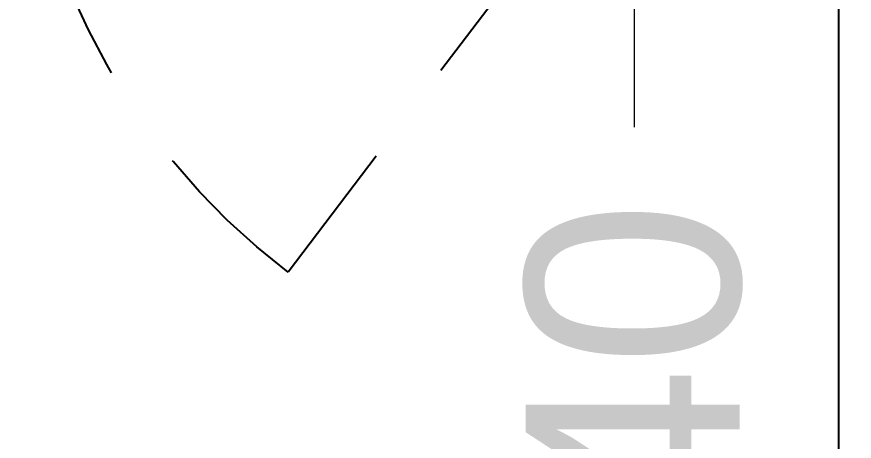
# Model space of a CAD drawing. Header units: metres. Extents: x -355 to 973, y -73 to 238.
# Drawn here: x 706.119 to 706.9, y 123.064 to 123.46 of the extents above; entities that cross this region are included whole.
import ezdxf

# ---------------------------------------------------------------- set-up
doc = ezdxf.new("R2010")
doc.units = ezdxf.units.M
doc.header["$LTSCALE"] = 3
doc.header["$MEASUREMENT"] = 0
for name, pattern in [('1', [30, 6, 6, 6, 6, 6]), ('ACAD_ISO02W100', [15, 12, -3]), ('HIDDEN2', [0.1875, 0.125, -0.0625])]:
    doc.linetypes.add(name, pattern=pattern)
doc.layers.add('4', color=4, linetype='ACAD_ISO02W100')
doc.layers.add('Ditail', color=1, linetype='Continuous')
doc.styles.get("Standard").update_dxf_attribs({"font": 'arial.ttf'})
doc.dimstyles.new('ahmad', dxfattribs={"dimtxt": 0.2, "dimasz": 0.1375, "dimexe": 0, "dimexo": 0.0625, "dimgap": 0.09, "dimtad": 0, "dimzin": 0, "dimdsep": 46, "dimtxsty": 'Standard', "dimblk": 'OBLIQUE', "dimcen": 0.09, "dimclrd": 245, "dimclrt": 61, "dimadec": 0, "dimazin": 0, "dimtfac": 1, "dimtofl": 0, "dimtmove": 0, "dimatfit": 3, "dimldrblk": 'OBLIQUE', "dimfxl": 0, "dimfxlon": 1, "dimtolj": 1, "dimtzin": 0, "dimlwd": 13, "dimarcsym": 0})

# ---------------------------------------------------------------- blocks, each defined once
blk = doc.blocks.new('_Oblique')
at = {"color": 0, "linetype": 'ByBlock', "lineweight": -2}
blk.add_line((-0.5, -0.5), (0.5, 0.5), dxfattribs=at)
blk = doc.blocks.new('*D514')
at = {"layer": '4', "color": 245, "lineweight": 13, "transparency": 16777216}
for p, q in [((706.69493, 123.71714), (706.69493, 123.35714)), ((706.69493, 122.31714), (706.69493, 122.67714))]:
    blk.add_line(p, q, dxfattribs=at)
at = {"layer": 'Defpoints', "color": 0, "transparency": 16777216}
for p in [(706.88606, 123.71714), (706.69493, 122.31714), (706.88606, 122.31714)]:
    blk.add_point(p, dxfattribs=at)
at = {"layer": '4', "color": 245, "lineweight": 13, "transparency": 16777216, "xscale": 0.1375, "yscale": 0.1375, "zscale": 0.1375}
for p, rotation in [((706.69493, 123.71714), 90), ((706.69493, 122.31714), 270)]:
    blk.add_blockref('_Oblique', p, dxfattribs=dict(at, rotation=rotation))
at = {"layer": '4', "color": 61, "transparency": 16777216, "insert": (706.69493, 123.01714), "char_height": 0.2, "attachment_point": 5, "rotation": 90}
blk.add_mtext('\\A1;1.40', dxfattribs=at)
blk = doc.blocks.new('dfgdfg')
at = {"layer": 'Ditail', "color": 1, "linetype": 'HIDDEN2', "ltscale": 0.4}
blk.add_line((191.80798, -169.50256), (191.30127, -169.88697), dxfattribs=at)
blk.add_arc((191.80798, -169.50256), 0.63603, 217.18484, 270.45132, dxfattribs=at)

msp = doc.modelspace()

# ---------------------------------------------------------------- linework, layer by layer
at = {"layer": '4', "linetype": '1'}
msp.add_lwpolyline([(712.08606, 122.11702), (706.88606, 122.11702), (706.88606, 124.91702), (712.08606, 124.91702)], close=True, dxfattribs=at)

# ---------------------------------------------------------------- block references
at = {"xscale": -1, "rotation": 270}
msp.add_blockref('dfgdfg', (876.25886, -68.07939), dxfattribs=at)

# ---------------------------------------------------------------- dimensions: what is measured, and where the dimension line sits
at = {"layer": '4', "color": 0}
dim = msp.add_linear_dim(base=(706.69493, 122.31714), p1=(706.88606, 123.71714), p2=(706.88606, 122.31714), angle=270, dimstyle='ahmad', dxfattribs=at)
dim.commit()
dim.dimension.update_dxf_attribs({"geometry": '*D514', "text_midpoint": (706.69493, 123.01714)})

doc.saveas('drawing.dxf')
